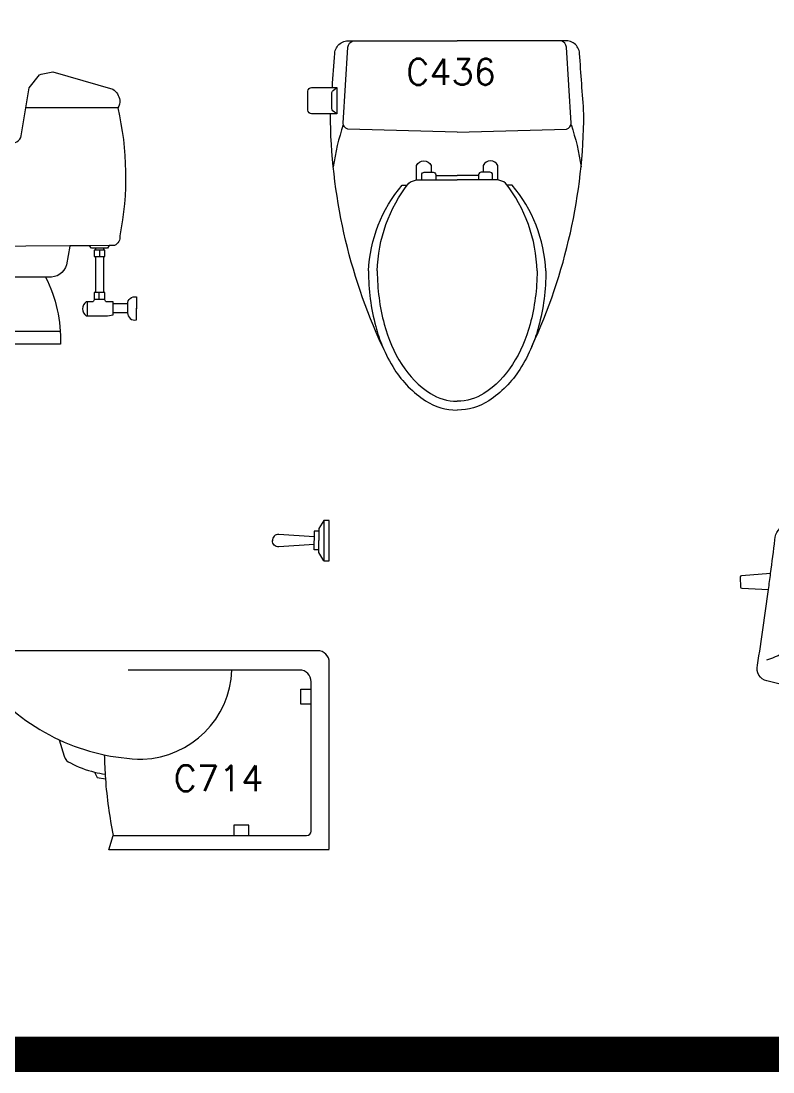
# Model space of a CAD drawing. Header units: inches. Extents: x -2548 to -2391, y 2200 to 2352.
# Drawn here: x -2432.027 to -2429.118, y 2314.169 to 2318.235 of the extents above; entities that cross this region are included whole.
import ezdxf
from ezdxf.enums import TextEntityAlignment as Align

# ---------------------------------------------------------------- set-up
doc = ezdxf.new("R2010")
doc.units = ezdxf.units.IN
doc.header["$MEASUREMENT"] = 0
for name, color, linetype in [('2', 2, 'Continuous'), ('LIS', 151, 'Continuous'), ('WC-DET1', 15, 'Continuous'), ('WC-OUT', 7, 'Continuous')]:
    doc.layers.add(name, color=color, linetype=linetype)
doc.styles.add('ROMANS', font='romans', dxfattribs={"height": 0.1})

msp = doc.modelspace()

# ---------------------------------------------------------------- linework, layer by layer
at = {"layer": 'LIS', "color": 8, "const_width": 0.06859}
for points in [[(-2472.5754, 2351.85742), (-2418.46104, 2351.85742), (-2418.46104, 2314.20371), (-2472.5754, 2314.20371)], [(-2472.50681, 2351.78884), (-2418.52963, 2351.78884), (-2418.52963, 2314.27229), (-2472.50681, 2314.27229)]]:
    msp.add_lwpolyline(points, close=True, dxfattribs=at)
at = {"layer": 'WC-DET1', "color": 1}
msp.add_line((-2431.65103, 2317.89918), (-2432.00862, 2317.89918), dxfattribs=at)
for points in [[(-2430.34013, 2317.80517), (-2430.76336, 2317.81596, -0.3291736), (-2430.78113, 2317.8396), (-2430.76276, 2318.13371, -0.290353), (-2430.74313, 2318.1576, -0.1601736)], [(-2430.34013, 2317.80517), (-2429.91689, 2317.81596, 0.3291736), (-2429.89913, 2317.8396), (-2429.91749, 2318.13371, 0.290353), (-2429.93713, 2318.1576, 0.1601736)], [(-2430.80513, 2317.8756), (-2430.81915, 2317.88542, -0.2447353), (-2430.82513, 2317.89689), (-2430.82513, 2317.95487, -0.2278378), (-2430.81987, 2317.9658), (-2430.80513, 2317.9776)], [(-2430.80513, 2317.8756), (-2430.83052, 2317.8756, -0.4142136)], [(-2430.83052, 2317.87474, 0.0000099), (-2430.83045, 2317.8756, -0.438582)], [(-2430.78113, 2317.8336, 0.0395727), (-2430.8199, 2317.67105, -12.8744414)], [(-2429.89913, 2317.8336, -0.0395727), (-2429.86036, 2317.67105, 12.8744414)], [(-2430.49713, 2317.6196), (-2430.49713, 2317.6756, -0.6451839), (-2430.44113, 2317.6756), (-2430.44113, 2317.6496)], [(-2430.18313, 2317.6196), (-2430.18313, 2317.6756, 0.6451839), (-2430.23913, 2317.6756), (-2430.23913, 2317.6496)], [(-2430.47713, 2317.6196), (-2430.47713, 2317.6396, -0.4142136), (-2430.46713, 2317.6496), (-2430.43313, 2317.6496, -0.4142136), (-2430.42313, 2317.6396), (-2430.42313, 2317.6196)], [(-2430.20313, 2317.6196), (-2430.20313, 2317.6396, 0.4142136), (-2430.21313, 2317.6496), (-2430.24713, 2317.6496, 0.4142136), (-2430.25713, 2317.6396), (-2430.25713, 2317.6196)], [(-2430.68313, 2317.2676, -0.1654444), (-2430.55313, 2317.5996), (-2430.53335, 2317.5996)], [(-2430.64913, 2317.2676, -0.1618858), (-2430.52713, 2317.6076, -0.1379489), (-2430.49713, 2317.6196), (-2430.34013, 2317.6196)], [(-2430.03112, 2317.2676, 0.1618858), (-2430.15313, 2317.6076, 0.1379489), (-2430.18313, 2317.6196), (-2430.34013, 2317.6196)], [(-2429.99713, 2317.2676, 0.1654444), (-2430.12713, 2317.5996), (-2430.1469, 2317.5996)], [(-2431.83882, 2317.36477), (-2432.35136, 2317.36073, 0.0835814), (-2432.41491, 2317.33726, -0.2648583), (-2432.79366, 2317.28145, -0.2762505)], [(-2431.68681, 2317.36598), (-2431.76281, 2317.36537, 0.0857809)], [(-2431.93281, 2317.24419), (-2432.36681, 2317.24419, -0.2009747), (-2432.42881, 2317.26819), (-2432.458, 2317.30799)], [(-2430.68313, 2317.2676, 0.0646364), (-2430.65525, 2317.05288, 0.0346047), (-2430.62915, 2316.97603, 0.107173)], [(-2430.64913, 2317.2676, 0.0646364), (-2430.62238, 2317.06156, 0.0775007), (-2430.554, 2316.90545, 0.107173), (-2430.44382, 2316.79432, 0.1450455), (-2430.34013, 2316.7636, 0.1450455)], [(-2430.03112, 2317.2676, -0.0646364), (-2430.05787, 2317.06156, -0.0775007), (-2430.12626, 2316.90545, -0.107173), (-2430.23643, 2316.79432, -0.1450455), (-2430.34013, 2316.7636, -0.1450455)], [(-2429.99713, 2317.2676, -0.0646364), (-2430.025, 2317.05288, -0.0346047), (-2430.0511, 2316.97603, -0.107173)], [(-2431.61481, 2317.14219), (-2431.61481, 2317.10619, 0.4825558)], [(-2431.87481, 2317.03419), (-2432.26281, 2317.03419, -0.4069406)], [(-2429.13592, 2316.03571, 0.0008564), (-2429.12761, 2316.0979, -0.4046454)], [(-2428.98724, 2315.86626, -0.1446368), (-2429.14324, 2315.76226, 75.3146475)], [(-2431.87932, 2315.4541, 0.1046529), (-2431.55579, 2315.37927, 0.3919956), (-2431.21159, 2315.72387, 1.0383701)], [(-2431.67039, 2315.08367), (-2430.92239, 2315.08367, 0.4108702), (-2430.90479, 2315.10107), (-2430.90479, 2315.67907, 0.4142136), (-2430.94959, 2315.72387), (-2431.61319, 2315.72387)], [(-2431.70508, 2315.39614, 0.0126519), (-2431.70087, 2315.30297, -1.2172274)], [(-2431.74268, 2315.3293, 0.0250083), (-2431.70208, 2315.32143, 1.2016838)]]:
    msp.add_lwpolyline(points, format="xyb", dxfattribs=at)
for points in [[(-2430.82292, 2317.9776), (-2430.80513, 2317.9776), (-2430.80513, 2317.8756)], [(-2430.42313, 2317.6376), (-2430.34013, 2317.6376)], [(-2430.25713, 2317.6376), (-2430.34013, 2317.6376)], [(-2431.70881, 2317.35619), (-2431.73881, 2317.35619)], [(-2431.70881, 2317.34819), (-2431.73881, 2317.34819)], [(-2431.72281, 2317.32419), (-2431.72281, 2317.34819)], [(-2431.73881, 2317.32419), (-2431.70881, 2317.32419)], [(-2431.70881, 2317.18419), (-2431.73881, 2317.18419)], [(-2431.72481, 2317.15819), (-2431.72481, 2317.18419)], [(-2431.77081, 2317.14819), (-2431.77081, 2317.09419)], [(-2431.74481, 2317.15819), (-2431.70281, 2317.15819)], [(-2431.67081, 2317.10619), (-2431.67081, 2317.14219)], [(-2430.85579, 2316.30277), (-2430.85579, 2316.14657)], [(-2430.87539, 2316.26077), (-2430.87539, 2316.22467)], [(-2430.89299, 2316.23937), (-2430.89299, 2316.22497)], [(-2430.89299, 2316.20997), (-2430.89299, 2316.22437)], [(-2430.87539, 2316.18857), (-2430.87539, 2316.22467)], [(-2430.90479, 2315.59247), (-2430.94479, 2315.59247), (-2430.94479, 2315.64987), (-2430.90739, 2315.64987)], [(-2431.14639, 2315.08367), (-2431.14639, 2315.12367), (-2431.20379, 2315.12367), (-2431.20379, 2315.08367)]]:
    msp.add_lwpolyline(points, dxfattribs=at)
at = {"layer": 'WC-OUT', "color": 1}
for points in [[(-2430.82292, 2317.9776, 0.0015175), (-2430.8139, 2318.10935, -0.438582), (-2430.75113, 2318.1576), (-2430.34013, 2318.1576)], [(-2429.84974, 2317.87474, -0.0027028), (-2429.86635, 2318.10935, 0.438582), (-2429.92913, 2318.1576), (-2430.34013, 2318.1576)], [(-2433.06081, 2317.68619), (-2433.03113, 2317.76311), (-2432.06481, 2317.76311, 0.4524074), (-2432.02537, 2317.79829), (-2431.9958, 2317.97642), (-2431.95517, 2318.02664, -0.0465741), (-2431.90416, 2318.03733), (-2431.67183, 2317.97095, -0.2074758), (-2431.6453, 2317.92833, -0.2046877), (-2431.6531, 2317.89854, -0.1056854), (-2431.64483, 2317.4042, -0.3306366), (-2431.66605, 2317.36613, -0.2144209)], [(-2430.83052, 2317.8756), (-2430.90313, 2317.8756, -0.4142136), (-2430.91713, 2317.8896), (-2430.91713, 2317.9636, -0.4142136), (-2430.90313, 2317.9776), (-2430.82292, 2317.9776)], [(-2430.62915, 2316.97603, -0.1070795), (-2430.83052, 2317.87474, -1.0070962)], [(-2430.0511, 2316.97603, 0.1070795), (-2429.84974, 2317.87474, 1.0070962)], [(-2431.83881, 2317.36419), (-2431.85181, 2317.29173, -0.3747971), (-2431.92081, 2317.24419), (-2431.93281, 2317.24419, -0.2009747)], [(-2431.76281, 2317.36537), (-2431.83882, 2317.36477, 0.0835814)], [(-2431.66605, 2317.36613), (-2431.68681, 2317.36598, 0.0755283)], [(-2431.87481, 2316.98419), (-2432.82681, 2316.98419, -0.0435185), (-2432.7936, 2317.2816, -0.8191358)], [(-2431.93281, 2317.24419, -0.1299593), (-2431.87481, 2316.98419, -1.9012389)], [(-2431.74481, 2317.15819), (-2431.74481, 2317.15619, -0.4142136), (-2431.75281, 2317.14819), (-2431.77481, 2317.14819, 0.5190796), (-2431.77481, 2317.09419), (-2431.69281, 2317.09419), (-2431.67081, 2317.09819), (-2431.67081, 2317.10619)], [(-2431.67081, 2317.14219), (-2431.67081, 2317.14819), (-2431.69481, 2317.14819, -0.4142136), (-2431.70281, 2317.15619), (-2431.70281, 2317.15819)], [(-2431.61481, 2317.13943, -0.4825558), (-2431.58081, 2317.16743), (-2431.58081, 2317.12143)], [(-2431.61481, 2317.10619, 0.4825558), (-2431.58081, 2317.07819), (-2431.58081, 2317.12419)], [(-2430.62915, 2316.97603, 0.0427813), (-2430.58266, 2316.88718, 0.107173), (-2430.46234, 2316.76582, 0.1450455), (-2430.34013, 2316.7296, 0.1450455)], [(-2430.0511, 2316.97603, -0.0427813), (-2430.09759, 2316.88718, -0.107173), (-2430.21791, 2316.76582, -0.1450455), (-2430.34013, 2316.7296, -0.1450455)], [(-2430.89299, 2316.23937), (-2431.03019, 2316.24897, 0.454562), (-2431.05479, 2316.22437, -2.7321504)], [(-2429.12761, 2316.0979, 0.0017957), (-2429.11087, 2316.22839, -0.3790003), (-2429.06549, 2316.28336, -0.0116053)], [(-2430.89299, 2316.20997), (-2431.03019, 2316.20037, -0.454562), (-2431.05479, 2316.22497, 2.7321504)], [(-2429.12761, 2316.0979), (-2429.24042, 2316.08887, 0.4006286), (-2429.24485, 2316.08391), (-2429.24354, 2316.04483, 0.3918998), (-2429.23895, 2316.04019), (-2429.13592, 2316.03571)], [(-2429.09104, 2315.66956), (-2429.14192, 2315.68212, -0.4272586), (-2429.17808, 2315.74233, 0.0040454), (-2429.13592, 2316.03571, -0.4046454)], [(-2430.83499, 2315.03107), (-2430.83499, 2315.75387, 0.4142136), (-2430.87979, 2315.79867), (-2432.13939, 2315.79867, 0.4232799), (-2432.14939, 2315.65887, 0.1068593), (-2431.87932, 2315.4541, 0.393475)], [(-2431.87932, 2315.4541), (-2431.86059, 2315.39087, 0.2372346), (-2431.83599, 2315.36467, 0.0605305), (-2431.74268, 2315.3293, 1.2016838)], [(-2431.70087, 2315.30297, 0.032474), (-2431.67039, 2315.08367, -1.2651631)]]:
    msp.add_lwpolyline(points, format="xyb", dxfattribs=at)
for points in [[(-2431.73881, 2317.35619), (-2431.75481, 2317.35619), (-2431.76281, 2317.36537)], [(-2431.73881, 2317.34819), (-2431.74481, 2317.34819), (-2431.74481, 2317.32419), (-2431.73881, 2317.32419)], [(-2431.73881, 2317.35619), (-2431.73881, 2317.34819)], [(-2431.68681, 2317.36619), (-2431.69281, 2317.35619), (-2431.70881, 2317.35619)], [(-2431.70881, 2317.35619), (-2431.70881, 2317.34819)], [(-2431.70881, 2317.32419), (-2431.70281, 2317.32419), (-2431.70281, 2317.34819)], [(-2431.70281, 2317.34819), (-2431.70881, 2317.34819)], [(-2431.73881, 2317.32419), (-2431.73881, 2317.18419)], [(-2431.70881, 2317.32419), (-2431.70881, 2317.18419)], [(-2431.73881, 2317.18419), (-2431.74481, 2317.18419), (-2431.74481, 2317.15819)], [(-2431.70281, 2317.18419), (-2431.70881, 2317.18419)], [(-2431.70281, 2317.15819), (-2431.70281, 2317.18419)], [(-2431.67081, 2317.14219), (-2431.61481, 2317.14219)], [(-2431.61481, 2317.10619), (-2431.67081, 2317.10619)], [(-2430.85579, 2316.30277), (-2430.87539, 2316.27097), (-2430.87539, 2316.26077)], [(-2430.83519, 2316.30277), (-2430.85579, 2316.30277)], [(-2430.85579, 2316.14657), (-2430.83519, 2316.14657), (-2430.83519, 2316.30277)], [(-2430.87539, 2316.26077), (-2430.89299, 2316.26077), (-2430.89299, 2316.23937)], [(-2430.87539, 2316.18857), (-2430.89299, 2316.18857), (-2430.89299, 2316.20997)], [(-2430.85579, 2316.14657), (-2430.87539, 2316.17837), (-2430.87539, 2316.18857)], [(-2431.74268, 2315.3293), (-2431.73299, 2315.30867), (-2431.70087, 2315.30297)], [(-2430.83499, 2315.02867), (-2431.68799, 2315.02867), (-2431.67039, 2315.08367)]]:
    msp.add_lwpolyline(points, dxfattribs=at)

# ---------------------------------------------------------------- texts
at = {"layer": '2', "color": 1, "style": 'ROMANS', "flags": 8}
for tag, text, p in [('C436', 'C436', (-2430.36413, 2318.0376)), ('C714', 'C714', (-2431.26339, 2315.30547))]:
    msp.add_attdef(tag, text=text, height=0.1, dxfattribs=at).set_placement(p, align=Align.MIDDLE)

doc.saveas('drawing.dxf')
